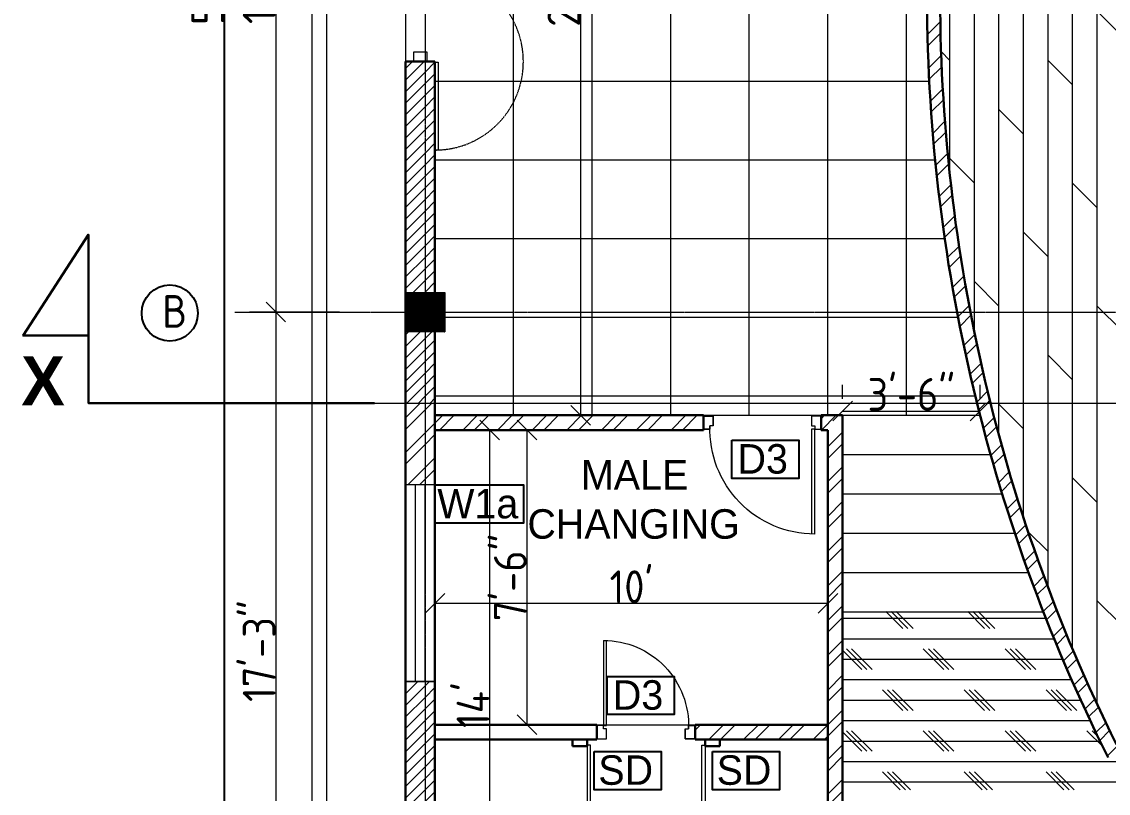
# Model space of a CAD drawing. Extents: x -95606 to 113309, y -42160 to -940.
# Drawn here: x -42638.2 to -42306.3, y -20067.4 to -19831.8 of the extents above; entities that cross this region are included whole.
import ezdxf

# ---------------------------------------------------------------- set-up
doc = ezdxf.new("R2010")
doc.units = 0
doc.header["$LTSCALE"] = 0.02
doc.header["$MEASUREMENT"] = 0
doc.header["$PDMODE"] = 3
doc.header["$PDSIZE"] = -2
for name, pattern in [('ACAD_ISO04W100', [30, 24, -3, 0, -3]), ('CENTERX2', [101.60000000000001, 63.5, -12.7, 12.7, -12.7]), ('DASHED', [0.75, 0.5, -0.25])]:
    doc.linetypes.add(name, pattern=pattern)
doc.layers.get('0').update_dxf_attribs({"linetype": 'CONTINUOUS'})
doc.layers.get('DEFPOINTS').update_dxf_attribs({"linetype": 'CONTINUOUS'})
for name, color, linetype, lineweight in [('DOOR WIN TEXT', 102, 'CONTINUOUS', 25), ('Hatch', 252, 'CONTINUOUS', 9), ('RBH BB WALL', 24, 'CONTINUOUS', 9), ('RBH CENTER LINE', 1, 'ACAD_ISO04W100', 13), ('RBH DIMENSIONS', 8, 'CONTINUOUS', 15), ('RBH FURNISHING', 112, 'CONTINUOUS', 0), ('RBH hatch', 43, 'CONTINUOUS', 0), ('RBH TEXT', 50, 'CONTINUOUS', 13), ('RBH TEXT FRAME', 90, 'CONTINUOUS', 25), ('RBH WALL - 0.18', 252, 'CONTINUOUS', 18), ('RBH WALL - 0.30', 7, 'CONTINUOUS', 30), ('RBH-FURNITURE', 112, 'CONTINUOUS', 15)]:
    doc.layers.add(name, color=color, linetype=linetype, lineweight=lineweight)
doc.layers.add('RBH DO & WIN', color=7, linetype='CONTINUOUS', lineweight=9, true_color=0x8a008a)
doc.layers.add('RBH STAIRCASE', color=7, linetype='CONTINUOUS', lineweight=15, true_color=0x287763)
doc.styles.add('RBH-225', font='ARIALN.TTF', dxfattribs={"height": 225})
doc.styles.get("Standard").update_dxf_attribs({"font": 'ISOCP'})
doc.dimstyles.new('RBH DIM 01', dxfattribs={"dimtxt": 10, "dimasz": 6, "dimexe": 8, "dimexo": 5, "dimgap": 0.09, "dimtad": 1, "dimdec": 0, "dimzin": 0, "dimdsep": 46, "dimlunit": 4, "dimtxsty": 'Standard', "dimblk": 'OBLIQUE', "dimcen": 0.09, "dimclrd": 4, "dimclre": 1, "dimclrt": 2, "dimadec": 0, "dimazin": 0, "dimtfac": 1, "dimtdec": 0, "dimtofl": 0, "dimtmove": 0, "dimatfit": 3, "dimldrblk": 'OPEN30', "dimfxl": 1, "dimtolj": 1, "dimtzin": 0, "dimlwd": -1, "dimlwe": -1, "dimarcsym": 0})
pattern_1 = [(45, (-42283.11402799109, -20054.23424605582), (-5.303300858899106, 5.303300858899107), []), (45, (-42279.57849409107, -20054.23424605582), (-5.303300858899106, 5.303300858899107), [])]
pattern_2 = [(45, (-411609.7357778816, -522238.592711931), (-1.767766952966369, 1.767766952966369), [])]

# ---------------------------------------------------------------- blocks, each defined once
blk = doc.blocks.new('_Oblique')
at = {"color": 0, "linetype": 'ByBlock', "lineweight": -2}
blk.add_line((-0.5, -0.5), (0.5, 0.5), dxfattribs=at)
blk = doc.blocks.new('*D917')
at = {"layer": 'DEFPOINTS', "color": 0, "lineweight": -2, "ltscale": 0.75, "transparency": 16777216}
for p in [(-42536.12592916105, -19713.458705082), (-42560.6060740619, -19920.458705082), (-42536.12592916105, -19920.458705082)]:
    blk.add_point(p, dxfattribs=at)
at = {"layer": 'RBH DIMENSIONS', "color": 1, "ltscale": 0.75, "transparency": 16777216}
for p, q in [((-42541.12592916105, -19713.458705082), (-42568.6060740619, -19713.458705082)), ((-42541.12592916105, -19920.458705082), (-42568.6060740619, -19920.458705082))]:
    blk.add_line(p, q, dxfattribs=at)
at = {"layer": 'RBH DIMENSIONS', "color": 4, "ltscale": 0.75, "transparency": 16777216}
blk.add_line((-42560.6060740619, -19713.458705082), (-42560.6060740619, -19920.458705082), dxfattribs=at)
at = {"layer": 'RBH DIMENSIONS', "color": 4, "ltscale": 0.75, "transparency": 16777216, "xscale": 6, "yscale": 6, "zscale": 6}
for p, rotation in [((-42560.6060740619, -19713.458705082), 90), ((-42560.6060740619, -19920.458705082), 270)]:
    blk.add_blockref('_Oblique', p, dxfattribs=dict(at, rotation=rotation))
at = {"layer": 'RBH DIMENSIONS', "color": 2, "ltscale": 0.75, "transparency": 16777216, "insert": (-42565.69607406189, -19816.95870508201), "char_height": 10, "attachment_point": 5, "rotation": 90}
blk.add_mtext('\\A1;17\'-3"', dxfattribs=at)
blk = doc.blocks.new('_Open30')
at = {"color": 0, "linetype": 'ByBlock', "lineweight": -2}
for p, q in [((-1, 0.26794919), (0, 0)), ((0, 0), (-1, -0.26794919)), ((0, 0), (-1, 0))]:
    blk.add_line(p, q, dxfattribs=at)
blk = doc.blocks.new('*D918')
at = {"layer": 'DEFPOINTS', "color": 0, "lineweight": -2, "ltscale": 0.75, "transparency": 16777216}
for p in [(-42536.12592916105, -19920.458705082), (-42560.6060740619, -20127.458705082), (-42536.12592916105, -20127.458705082)]:
    blk.add_point(p, dxfattribs=at)
at = {"layer": 'RBH DIMENSIONS', "color": 1, "ltscale": 0.75, "transparency": 16777216}
for p, q in [((-42541.12592916105, -19920.458705082), (-42568.6060740619, -19920.458705082)), ((-42541.12592916105, -20127.458705082), (-42568.6060740619, -20127.458705082))]:
    blk.add_line(p, q, dxfattribs=at)
at = {"layer": 'RBH DIMENSIONS', "color": 4, "ltscale": 0.75, "transparency": 16777216}
blk.add_line((-42560.6060740619, -19920.458705082), (-42560.6060740619, -20127.458705082), dxfattribs=at)
at = {"layer": 'RBH DIMENSIONS', "color": 4, "ltscale": 0.75, "transparency": 16777216, "xscale": 6, "yscale": 6, "zscale": 6}
for p, rotation in [((-42560.6060740619, -19920.458705082), 90), ((-42560.6060740619, -20127.458705082), 270)]:
    blk.add_blockref('_Oblique', p, dxfattribs=dict(at, rotation=rotation))
at = {"layer": 'RBH DIMENSIONS', "color": 2, "ltscale": 0.75, "transparency": 16777216, "insert": (-42565.69607406189, -20023.95870508201), "char_height": 10, "attachment_point": 5, "rotation": 90}
blk.add_mtext('\\A1;17\'-3"', dxfattribs=at)
blk = doc.blocks.new('*D1022')
at = {"layer": 'DEFPOINTS', "color": 0, "lineweight": -2, "ltscale": 0.75, "transparency": 16777216}
for p in [(-42573.16050255754, -19506.458705082), (-42576.348338419, -20127.458705082), (-42573.16050255754, -20127.458705082)]:
    blk.add_point(p, dxfattribs=at)
at = {"layer": 'DOOR WIN TEXT', "color": 1, "ltscale": 0.75, "transparency": 16777216}
for p, q in [((-42578.16050255754, -19506.458705082), (-42584.348338419, -19506.458705082)), ((-42578.16050255754, -20127.458705082), (-42584.348338419, -20127.458705082))]:
    blk.add_line(p, q, dxfattribs=at)
at = {"layer": 'DOOR WIN TEXT', "color": 4, "ltscale": 0.75, "transparency": 16777216}
blk.add_line((-42576.348338419, -19506.458705082), (-42576.348338419, -20127.458705082), dxfattribs=at)
at = {"layer": 'DOOR WIN TEXT', "color": 4, "ltscale": 0.75, "transparency": 16777216, "xscale": 6, "yscale": 6, "zscale": 6}
for p, rotation in [((-42576.348338419, -19506.458705082), 90), ((-42576.348338419, -20127.458705082), 270)]:
    blk.add_blockref('_Oblique', p, dxfattribs=dict(at, rotation=rotation))
at = {"layer": 'DOOR WIN TEXT', "color": 2, "ltscale": 0.75, "transparency": 16777216, "insert": (-42581.43833841899, -19816.95870508201), "char_height": 10, "attachment_point": 5, "rotation": 90}
blk.add_mtext('\\A1;51\'-9"', dxfattribs=at)
blk = doc.blocks.new('DW1')
at = {"layer": 'RBH DO & WIN', "ltscale": 0.75}
for points in [[(0, 2), (3, 2), (3, -2), (0, -2)], [(54, 2), (51, 2), (51, -2), (54, -2)], [(-0.1288510268204845, -4.500000000058208), (-0.1288510268204845, -5.500000000058208), (-27, -5.500000000058208), (-27, -4.500000000058208)], [(54.12885102682048, -4.500000000058208), (54.12885102682048, -5.500000000058208), (81, -5.500000000058208), (81, -4.500000000058208)]]:
    blk.add_lwpolyline(points, close=True, dxfattribs=at)
at = {"layer": 'RBH DO & WIN', "linetype": 'DASHED', "ltscale": 0.15}
for centre in [(0, -4.500000000058208), (54, -4.500000000058208)]:
    blk.add_arc(centre, 27, 180, 0, dxfattribs=at)
blk = doc.blocks.new('HT')
at = {"layer": 'RBH BB WALL'}
for p, q in [((-3, 0), (0, 0)), ((-3, -3.999999998719431), (-3, 0)), ((0, 0), (0, -2.999999999767169)), ((29.99999999988358, 9.313225746154785e-10), (32.99999999988358, 9.313225746154785e-10)), ((29.99999999988358, -2.999999999068677), (29.99999999988358, 9.313225746154785e-10)), ((32.99999999988358, 9.313225746154785e-10), (29.99999999988358, 9.313225746154785e-10)), ((29.99999999988358, 9.313225746154785e-10), (29.99999999988358, -2.999999999068677)), ((32.99999999988358, 9.313225746154785e-10), (32.99999999988358, -3.999999999068677)), ((32.99999999988358, -3.99999999802094), (32.99999999988358, 9.313225746154785e-10)), ((0, -2.999999999767169), (-1.000000000116415, -2.999999999767169)), ((-1.000000000116415, -2.999999999767169), (-1.000000000349246, -3.999999999534339)), ((29.99999999988358, -2.999999999068677), (30.99999999988358, -2.999999999068677)), ((30.99999999988358, -2.999999999068677), (31.00000000017462, -3.999999998719431)), ((-1.000000000349246, -3.999999999534339), (-3, -3.999999998719431)), ((-1.000000000349246, -3.999999999534339), (-3.492459654808044e-10, -3.999999999534339)), ((-1.000000000349246, -36.01562118687434), (-0.9999999891733751, -3.999999999534339)), ((-3.492459654808044e-10, -3.999999999534339), (-3.492459654808044e-10, -35.99999999970896)), ((32.99999999988358, -3.999999999068677), (31.00000000017462, -3.999999998311978)), ((31.00000000017462, -3.999999998719431), (32.99999999988358, -3.99999999802094))]:
    blk.add_line(p, q, dxfattribs=at)
blk.add_arc((-1.000000000349246, -3.999999999417923), 32.01562118749514, 270, 1.789910608766917, dxfattribs=at)
blk = doc.blocks.new('*D1024')
at = {"layer": 'DEFPOINTS', "color": 0, "lineweight": -2, "ltscale": 0.75, "transparency": 16777216}
for p in [(-42387.49600478176, -19951.95870508206), (-42345.49600478176, -19950.65796291065), (-42345.49600478176, -19951.95870508206)]:
    blk.add_point(p, dxfattribs=at)
at = {"layer": 'RBH DIMENSIONS', "color": 1, "ltscale": 0.75, "transparency": 16777216}
for p, q in [((-42387.49600478176, -19946.95870508206), (-42387.49600478176, -19942.65796291065)), ((-42345.49600478176, -19946.95870508206), (-42345.49600478176, -19942.65796291065))]:
    blk.add_line(p, q, dxfattribs=at)
at = {"layer": 'RBH DIMENSIONS', "color": 4, "ltscale": 0.75, "transparency": 16777216}
blk.add_line((-42387.49600478176, -19950.65796291065), (-42345.49600478176, -19950.65796291065), dxfattribs=at)
at = {"layer": 'RBH DIMENSIONS', "color": 4, "ltscale": 0.75, "transparency": 16777216, "xscale": 6, "yscale": 6, "zscale": 6, "rotation": 180}
blk.add_blockref('_Oblique', (-42387.49600478176, -19950.65796291065), dxfattribs=at)
at = {"layer": 'RBH DIMENSIONS', "color": 4, "ltscale": 0.75, "transparency": 16777216, "xscale": 6, "yscale": 6, "zscale": 6}
blk.add_blockref('_Oblique', (-42345.49600478176, -19950.65796291065), dxfattribs=at)
at = {"layer": 'RBH DIMENSIONS', "color": 2, "ltscale": 0.75, "transparency": 16777216, "insert": (-42366.49600478176, -19945.56796291065), "char_height": 10, "attachment_point": 5}
blk.add_mtext('\\A1;3\'-6"', dxfattribs=at)
blk = doc.blocks.new('*D1026')
at = {"layer": 'DEFPOINTS', "color": 0, "lineweight": -2, "ltscale": 0.75, "transparency": 16777216}
for p in [(-42511.99600478176, -19681.958705082), (-42511.99600478176, -19951.958705082), (-42467.52817989491, -19951.958705082)]:
    blk.add_point(p, dxfattribs=at)
at = {"layer": 'RBH DIMENSIONS', "color": 1, "ltscale": 0.75, "transparency": 16777216}
for p, q in [((-42506.99600478176, -19681.958705082), (-42459.52817989491, -19681.958705082)), ((-42506.99600478176, -19951.958705082), (-42459.52817989491, -19951.958705082))]:
    blk.add_line(p, q, dxfattribs=at)
at = {"layer": 'RBH DIMENSIONS', "color": 4, "ltscale": 0.75, "transparency": 16777216}
blk.add_line((-42467.52817989491, -19681.958705082), (-42467.52817989491, -19951.958705082), dxfattribs=at)
at = {"layer": 'RBH DIMENSIONS', "color": 4, "ltscale": 0.75, "transparency": 16777216, "xscale": 6, "yscale": 6, "zscale": 6}
for p, rotation in [((-42467.52817989491, -19681.958705082), 90), ((-42467.52817989491, -19951.958705082), 270)]:
    blk.add_blockref('_Oblique', p, dxfattribs=dict(at, rotation=rotation))
at = {"layer": 'RBH DIMENSIONS', "color": 2, "ltscale": 0.75, "transparency": 16777216, "insert": (-42472.61916414688, -19816.95870508201), "char_height": 10, "attachment_point": 5, "rotation": 90}
blk.add_mtext('\\A1;22\'-6"', dxfattribs=at)
blk = doc.blocks.new('*D921')
at = {"layer": 'DEFPOINTS', "color": 0, "lineweight": -2, "ltscale": 0.75, "transparency": 16777216}
for p in [(-42511.99600478176, -19956.458705082), (-42511.99600478176, -20046.458705082), (-42483.88944900101, -20046.458705082)]:
    blk.add_point(p, dxfattribs=at)
at = {"layer": 'RBH DIMENSIONS', "color": 1, "ltscale": 0.75, "transparency": 16777216}
for p, q in [((-42506.99600478176, -19956.458705082), (-42475.88944900101, -19956.458705082)), ((-42506.99600478176, -20046.458705082), (-42475.88944900101, -20046.458705082))]:
    blk.add_line(p, q, dxfattribs=at)
at = {"layer": 'RBH DIMENSIONS', "color": 4, "ltscale": 0.75, "transparency": 16777216}
blk.add_line((-42483.88944900101, -19956.458705082), (-42483.88944900101, -20046.458705082), dxfattribs=at)
at = {"layer": 'RBH DIMENSIONS', "color": 4, "ltscale": 0.75, "transparency": 16777216, "xscale": 6, "yscale": 6, "zscale": 6}
for p, rotation in [((-42483.88944900101, -19956.458705082), 90), ((-42483.88944900101, -20046.458705082), 270)]:
    blk.add_blockref('_Oblique', p, dxfattribs=dict(at, rotation=rotation))
at = {"layer": 'RBH DIMENSIONS', "color": 2, "ltscale": 0.75, "transparency": 16777216, "insert": (-42488.979449001, -20001.45870508201), "char_height": 10, "attachment_point": 5, "rotation": 90}
blk.add_mtext('\\A1;7\'-6"', dxfattribs=at)
blk = doc.blocks.new('*D922')
at = {"layer": 'DEFPOINTS', "color": 0, "lineweight": -2, "ltscale": 0.75, "transparency": 16777216}
for p in [(-42511.99600478176, -19956.458705082), (-42508.99600478176, -20124.458705082), (-42495.29497095694, -20124.458705082)]:
    blk.add_point(p, dxfattribs=at)
at = {"layer": 'RBH DIMENSIONS', "color": 1, "ltscale": 0.75, "transparency": 16777216}
for p, q in [((-42506.99600478176, -19956.458705082), (-42487.29497095694, -19956.458705082)), ((-42503.99600478176, -20124.458705082), (-42487.29497095694, -20124.458705082))]:
    blk.add_line(p, q, dxfattribs=at)
at = {"layer": 'RBH DIMENSIONS', "color": 4, "ltscale": 0.75, "transparency": 16777216}
blk.add_line((-42495.29497095694, -19956.458705082), (-42495.29497095694, -20124.458705082), dxfattribs=at)
at = {"layer": 'RBH DIMENSIONS', "color": 4, "ltscale": 0.75, "transparency": 16777216, "xscale": 6, "yscale": 6, "zscale": 6}
for p, rotation in [((-42495.29497095694, -19956.458705082), 90), ((-42495.29497095694, -20124.458705082), 270)]:
    blk.add_blockref('_Oblique', p, dxfattribs=dict(at, rotation=rotation))
at = {"layer": 'RBH DIMENSIONS', "color": 2, "ltscale": 0.75, "transparency": 16777216, "insert": (-42500.38497095693, -20040.45870508201), "char_height": 10, "attachment_point": 5, "rotation": 90}
blk.add_mtext("\\A1;14'", dxfattribs=at)
blk = doc.blocks.new('*D923')
at = {"layer": 'DEFPOINTS', "color": 0, "lineweight": -2, "ltscale": 0.75, "transparency": 16777216}
for p in [(-42511.99600478176, -20009.40666854963), (-42511.99600478176, -20046.458705082), (-42391.99600478182, -20046.45870508206)]:
    blk.add_point(p, dxfattribs=at)
at = {"layer": 'RBH DIMENSIONS', "color": 1, "ltscale": 0.75, "transparency": 16777216}
for p, q in [((-42511.99600478176, -20041.458705082), (-42511.99600478176, -20001.40666854963)), ((-42391.99600478182, -20041.45870508206), (-42391.99600478182, -20001.40666854963))]:
    blk.add_line(p, q, dxfattribs=at)
at = {"layer": 'RBH DIMENSIONS', "color": 4, "ltscale": 0.75, "transparency": 16777216}
blk.add_line((-42391.99600478182, -20009.40666854963), (-42511.99600478176, -20009.40666854963), dxfattribs=at)
at = {"layer": 'RBH DIMENSIONS', "color": 4, "ltscale": 0.75, "transparency": 16777216, "xscale": 6, "yscale": 6, "zscale": 6, "rotation": 180}
blk.add_blockref('_Oblique', (-42511.99600478176, -20009.40666854963), dxfattribs=at)
at = {"layer": 'RBH DIMENSIONS', "color": 4, "ltscale": 0.75, "transparency": 16777216, "xscale": 6, "yscale": 6, "zscale": 6}
blk.add_blockref('_Oblique', (-42391.99600478182, -20009.40666854963), dxfattribs=at)
at = {"layer": 'RBH DIMENSIONS', "color": 2, "ltscale": 0.75, "transparency": 16777216, "insert": (-42451.99600478179, -20004.31666854963), "char_height": 10, "attachment_point": 5}
blk.add_mtext("\\A1;10'", dxfattribs=at)
blk = doc.blocks.new('BGT')
at = {"layer": 'RBH BB WALL'}
for p, q in [((0, 24), (0, 27)), ((0, 27), (4, 27)), ((0, 27), (0, 24)), ((3.999999998835847, 27), (0, 27)), ((4, 27), (3.999999999126885, 25.00000000029104)), ((3.999999999708962, 25.00000000029104), (3.999999998835847, 27)), ((3, 24), (0, 24)), ((0, 24), (3, 24)), ((3, 24), (3, 24.99999999988358)), ((3, 24.99999999988358), (3.999999999534339, 25.00000000029104)), ((0, -3), (0, 0)), ((0, 0), (3, 0)), ((3, 0), (3, -1)), ((3.999999998835847, -3), (0, -3)), ((3, -1), (3.999999999534339, -1.000000000349246)), ((3.999999999534339, -1.000000000349246), (3.999999999534339, -4.074536263942719e-10)), ((3.999999999534339, -4.074536263942719e-10), (30, -4.074536263942719e-10)), ((3.999999999534339, -1.000000000349246), (3.999999998835847, -3)), ((30.01922366238432, -0.9999999983119778), (3.999999999534339, -0.9999999892315827))]:
    blk.add_line(p, q, dxfattribs=at)
blk.add_arc((3.999999999534339, -1.000000000349246), 26.0192236628487, 6.670106611340577e-09, 92.20259816163764, dxfattribs=at)

msp = doc.modelspace()

# ---------------------------------------------------------------- hatches: boundary and pattern name
at = {"layer": 'Hatch', "ltscale": 0.75}
h = msp.add_hatch(dxfattribs=at)
h.set_pattern_fill('ANSI31', color=256, scale=20)
h.set_pattern_definition(pattern_2)
h.paths.add_polyline_path([(-42514.99600478176, -19843.958705082), (-42520.99600478176, -19843.958705082), (-42520.99600478176, -19914.458705082), (-42514.99600478176, -19914.458705082)])
h = msp.add_hatch(dxfattribs=at)
h.set_pattern_fill('ANSI31', color=256, scale=20)
h.set_pattern_definition(pattern_2)
h.paths.add_polyline_path([(-42511.99600478176, -19843.958705082), (-42514.99600478176, -19843.958705082), (-42514.99600478176, -19914.458705082), (-42511.99600478176, -19914.458705082)])
h = msp.add_hatch(dxfattribs=at)
h.set_pattern_fill('ANSI31', color=256, scale=20)
h.set_pattern_definition(pattern_2)
h.paths.add_polyline_path([(-42514.99600478176, -19926.458705082), (-42520.99600478176, -19926.458705082), (-42520.99600478176, -19948.20204256864), (-42514.99600478176, -19948.20204256864)])
h = msp.add_hatch(dxfattribs=at)
h.set_pattern_fill('ANSI31', color=256, scale=20)
h.set_pattern_definition(pattern_2)
h.paths.add_polyline_path([(-42511.99600478176, -19926.458705082), (-42514.99600478176, -19926.458705082), (-42514.99600478176, -19948.20204256864), (-42511.99600478176, -19948.20204256864)])
h = msp.add_hatch(dxfattribs=at)
h.set_pattern_fill('ANSI31', color=256, scale=20)
h.set_pattern_definition(pattern_2)
h.paths.add_polyline_path([(-42514.99600478176, -20033.22782420052), (-42520.99600478176, -20033.22782420052), (-42520.99600478176, -20121.458705082), (-42514.99600478176, -20121.458705082)])
h = msp.add_hatch(dxfattribs=at)
h.set_pattern_fill('ANSI31', color=256, scale=20)
h.set_pattern_definition(pattern_2)
h.paths.add_polyline_path([(-42511.99600478176, -20033.22782420052), (-42514.99600478176, -20033.22782420052), (-42514.99600478176, -20121.458705082), (-42511.99600478176, -20121.458705082)])
at = {"layer": 'RBH DIMENSIONS'}
h = msp.add_hatch(dxfattribs=at)
h.set_pattern_fill('ANSI31', color=6)
h.set_pattern_definition([(45, (-411938.7160235614, -522015.5556846412), (-0.08838834764831843, 0.08838834764831845), [])])
h.paths.add_polyline_path([(-42520.99600478176, -19914.458705082), (-42520.99600478176, -19926.458705082), (-42508.99600478176, -19926.458705082), (-42508.99600478176, -19914.458705082)])
at = {"layer": 'RBH hatch', "ltscale": 0.75}
h = msp.add_hatch(dxfattribs=at)
h.set_pattern_fill('DOLMIT', color=256, scale=30, angle=270)
h.set_pattern_definition([(270, (-411609.7357778816, -522238.592711931), (7.5, -1.377727649040772e-15), []), (315, (-411609.7357778816, -522238.592711931), (14.99999997482953, 14.99999997482952), [10.60660171779821, -21.21320343559642])])
h.paths.add_polyline_path([(-42214.99600478176, -19587.7049163333, -0.7423581335578517), (-42248.88454860456, -19581.45870505703), (-42303.87052953035, -19581.45870505703, 0.06799685209750882), (-42348.45319022455, -19713.458705082), (-42214.99600478176, -19713.458705082)])
h.paths.add_polyline_path([(-42124.99600478397, -19581.45870505697), (-42172.99600478176, -19581.45870505697), (-42177.10746095896, -19581.45870505709, -0.9458235169268177), (-42212.99600478176, -19579.45870508206, -0.1195350615016246), (-42214.99600478176, -19587.7049163333), (-42214.99600478176, -19713.458705082), (-42116.50955929446, -19713.458705082, 0.01251492081690874)])
h.paths.add_polyline_path([(-42116.50955929446, -19713.458705082), (-42214.99600478176, -19713.458705082), (-42214.99600478176, -19920.458705082), (-42116.50955929376, -19920.458705082, 0.0195896842954198)])
h.paths.add_polyline_path([(-42214.99600478176, -19713.458705082), (-42348.45319022455, -19713.458705082, 0.05060815942011293), (-42357.66856194266, -19816.95870508293, 0.05060815941918906), (-42348.45319022449, -19920.458705082), (-42214.99600478176, -19920.458705082)])
h.paths.add_polyline_path([(-42216.86567431212, -19849.3837564946), (-42216.86567431212, -19865.03624571603), (-42266.97926637258, -19865.03624571603), (-42266.97926637258, -19849.3837564946)], flags=16)
h.paths.add_polyline_path([(-42253.61460332364, -19857.33741543377, -1), (-42265.12317307761, -19857.33741543377, -1)], flags=0)
h.paths.add_polyline_path([(-42254.38654190885, -19854.46085646096), (-42259.36888820062, -19863.09053337922), (-42264.35123449245, -19854.46085646096)], flags=0)
h.paths.add_polyline_path([(-42214.99600478176, -19920.458705082), (-42348.45319022449, -19920.458705082, 0.01380557951955828), (-42342.32078533505, -19948.20204256864), (-42214.99600478176, -19948.20204256864)])
h.paths.add_polyline_path([(-42116.50955929376, -19920.458705082), (-42214.99600478176, -19920.458705082), (-42214.99600478176, -19948.20204256864), (-42117.74296853757, -19948.20204256864, 0.002627126171896779)])
h.paths.add_polyline_path([(-42117.74296853757, -19948.20204256864), (-42214.99600478176, -19948.20204256864), (-42214.99600478176, -20046.21249383076, -0.1195350615016244), (-42212.99600478176, -20054.458705082, -0.9458235162657275), (-42177.10746096175, -20052.458705082), (-42172.99600478176, -20052.458705082), (-42124.99600478019, -20052.45870508212, 0.009887469559686802)])
h.paths.add_polyline_path([(-42214.99600478176, -19948.20204256864), (-42342.32078533505, -19948.20204256864, 0.05414044897866217), (-42303.87052954269, -20052.45870508206), (-42248.88454860177, -20052.458705082, -0.7423581330152839), (-42214.99600478176, -20046.21249383076)])
h.paths.add_polyline_path([(-42259.6184549195, -19823.11455608478), (-42213.22753251834, -19823.11455608478), (-42213.22753251834, -19799.94471713894), (-42259.6184549195, -19799.94471713894)], flags=9)
h.paths.add_polyline_path([(-42259.03183958978, -19867.5935031516), (-42214.96635527875, -19867.5935031516), (-42214.96635527875, -19846.77494926348), (-42259.03183958978, -19846.77494926348)], flags=9)
h.paths.add_polyline_path([(-42261.86624274911, -19847.29969693993), (-42217.32085475496, -19847.29969693993), (-42217.32085475496, -19826.44684188864), (-42261.86624274911, -19826.44684188864)], flags=24)
h = msp.add_hatch(dxfattribs=at)
h.set_pattern_fill('ANSI32', color=256, scale=20)
h.set_pattern_definition(pattern_1)
edge = h.paths.add_edge_path()
edge.add_arc((-41843.08917165095, -19810.61526374931), 514.6184879703977, 169.1176249655817, 180.7062739274016, ccw=False)
edge.add_line((-42348.45319022455, -19713.458705082), (-42352.52585974145, -19713.458705082))
edge.add_arc((-41843.08917165072, -19810.61526374937), 518.6184879706278, 169.2025705299133, 180.7008263060182)
edge.add_arc((-41843.08917165124, -19823.30214641452), 518.61848797008, 179.2991736941997, 190.7974294701114)
edge.add_line((-42352.52585974139, -19920.458705082), (-42348.45319022449, -19920.458705082))
edge.add_arc((-41843.0891716513, -19823.30214641452), 514.618487970025, 179.2937260728376, 190.882375034446, ccw=False)
h = msp.add_hatch(dxfattribs=at)
h.set_pattern_fill('ANSI32', color=256, scale=20)
h.set_pattern_definition(pattern_1)
edge = h.paths.add_edge_path()
edge.add_line((-42348.45319022449, -19920.458705082), (-42352.52585974139, -19920.458705082))
edge.add_arc((-41843.08917165124, -19823.30214641516), 518.6184879699579, 190.7974294700419, 193.9356472762878)
edge.add_line((-42346.44307498874, -19948.20204256864), (-42342.32078533505, -19948.20204256864))
edge.add_arc((-41843.08917165118, -19823.3021464151), 514.6184879700295, 190.8823750343799, 194.0461798046438, ccw=False)
h = msp.add_hatch(dxfattribs=at)
h.set_pattern_fill('ANSI32', color=256, scale=20)
h.set_pattern_definition(pattern_1)
h.paths.add_polyline_path([(-42514.99600478176, -19948.20204256864), (-42520.99600478176, -19948.20204256864), (-42520.99600478176, -19973.22782420057), (-42514.99600478176, -19973.22782420057)])
h = msp.add_hatch(dxfattribs=at)
h.set_pattern_fill('ANSI32', color=256, scale=20)
h.set_pattern_definition(pattern_1)
h.paths.add_polyline_path([(-42511.99600478176, -19948.20204256864), (-42514.99600478176, -19948.20204256864), (-42514.99600478176, -19973.22782420057), (-42511.99600478176, -19973.22782420057)])
h = msp.add_hatch(dxfattribs=at)
h.set_pattern_fill('ANSI32', color=256, scale=20)
h.set_pattern_definition([(45, (-411609.7357778816, -522238.592711931), (-5.303300858899106, 5.303300858899107), []), (45, (-411606.2002439816, -522238.592711931), (-5.303300858899106, 5.303300858899107), [])])
edge = h.paths.add_edge_path()
edge.add_line((-42248.99600478176, -20052.458705082), (-42303.87052954269, -20052.45870508206))
edge.add_arc((-41843.08917165118, -19823.3021464144), 514.6184879702113, 194.0461798047192, 206.4421545219593, ccw=False)
edge.add_line((-42342.32078533505, -19948.20204256864), (-42346.44307498874, -19948.20204256864))
edge.add_arc((-41843.08917165118, -19823.30214641457), 518.6184879701552, 193.9356472763486, 206.7162529315932)
edge.add_line((-42306.34197003972, -20056.458705082), (-42248.99600478176, -20056.458705082))
edge.add_line((-42248.99600478176, -20056.458705082), (-42248.99600478176, -20052.458705082))
h = msp.add_hatch(dxfattribs=at)
h.set_pattern_fill('ANSI32', color=256, scale=20)
h.set_pattern_definition(pattern_1)
h.paths.add_polyline_path([(-42429.99600478176, -19951.95870508206), (-42511.99600478176, -19951.958705082), (-42511.99600478176, -19956.458705082), (-42429.99600478176, -19956.45870508206)])
h = msp.add_hatch(dxfattribs=at)
h.set_pattern_fill('ANSI32', color=256, scale=20)
h.set_pattern_definition(pattern_1)
h.paths.add_polyline_path([(-42387.49600478176, -19951.95870508206), (-42393.99600478176, -19951.95870508206), (-42393.99600478176, -19956.45870508206), (-42391.99600478176, -19956.45870508206), (-42391.99600478176, -20124.458705082), (-42387.49600478176, -20124.458705082)])
h = msp.add_hatch(dxfattribs=at)
h.set_pattern_fill('CORK', color=256, scale=50)
h.set_pattern_definition([(0, (-411609.7357778816, -522251.4256789382), (0, 6.25), []), (135, (-411606.6107778816, -522254.5506789382), (-12.49999997902461, -12.4999999790246), [8.8388348, -8.8388348]), (135, (-411605.0482778816, -522254.5506789382), (-12.49999997902461, -12.4999999790246), [8.8388348, -8.8388348]), (135, (-411603.4857778816, -522254.5506789382), (-12.49999997902461, -12.4999999790246), [8.8388348, -8.8388348])])
edge = h.paths.add_edge_path()
edge.add_line((-42306.34197002721, -20056.38952346116), (-42248.88454859897, -20056.38952346116))
edge.add_arc((-42230.99600478176, -20054.38952343625), 18.00000000000168, 186.3793702882364, 332.7339555494075)
edge.add_line((-42214.99600478176, -20062.63573468743), (-42214.99600478176, -20121.38952343625))
edge.add_line((-42214.99600478176, -20121.38952343625), (-42220.99600478176, -20121.38952343625))
edge.add_line((-42220.99600478176, -20121.38952343625), (-42220.99600478176, -20124.38952343625))
edge.add_line((-42220.99600478176, -20124.38952343625), (-42387.49600478176, -20124.38952343625))
edge.add_line((-42387.49600478176, -20124.38952343625), (-42387.49600478176, -20011.88952341139))
edge.add_line((-42387.49600478176, -20011.88952341139), (-42326.1769886634, -20011.88952341133))
edge.add_arc((-41843.08917165113, -19823.23296476888), 518.618487970202, 201.3317531449179, 206.7162529346647)
edge = h.paths.add_edge_path()
edge.add_line((-42176.99600478176, -20124.38952343625), (-42208.99600478176, -20124.38952343625))
edge.add_line((-42208.99600478176, -20124.38952343625), (-42208.99600478176, -20121.38952343625))
edge.add_line((-42208.99600478176, -20121.38952343625), (-42214.99600478176, -20121.38952343625))
edge.add_line((-42214.99600478176, -20121.38952343625), (-42214.99600478176, -20062.63573468743))
edge.add_arc((-42230.99600478176, -20054.38952343619), 18.00000000000395, 332.7339555492428, 360)
edge.add_arc((-42194.99600478176, -20054.38952343619), 18, 180, 360)
edge.add_line((-42176.99600478176, -20054.38952343619), (-42176.99600478176, -20124.38952343625))
h.paths.add_polyline_path([(-42370.59808706843, -20066.26991196517), (-42282.08051752231, -20066.26991196517), (-42282.08051752231, -20107.75119140749), (-42370.59808706843, -20107.75119140749)], flags=16)
h.paths.add_polyline_path([(-42199.53919658264, -20122.45962940138), (-42182.52601942305, -20122.45962940138), (-42182.52601942305, -20123.91988070908), (-42199.53919658264, -20123.91988070908)], flags=16)
h = msp.add_hatch(dxfattribs=at)
h.set_pattern_fill('ANSI32', color=256, scale=20)
h.set_pattern_definition(pattern_1)
h.paths.add_polyline_path([(-42391.99600478176, -20046.45870508206), (-42432.55433418271, -20046.45870508206), (-42432.55433418271, -20050.95870508206), (-42391.99600478176, -20050.95870508212)])

# ---------------------------------------------------------------- linework, layer by layer
at = {"layer": 'RBH CENTER LINE', "linetype": 'CENTERX2', "ltscale": 0.12}
for p, q in [((-42514.99600478176, -19446.19525009247), (-42514.99600478176, -20255.6459735186)), ((-42573.16050255754, -19920.458705082), (-40815.45717651177, -19920.458705082))]:
    msp.add_line(p, q, dxfattribs=at)
at = {"layer": 'RBH DIMENSIONS', "ltscale": 0.75}
msp.add_lwpolyline([(-42520.99600478176, -19914.458705082), (-42508.99600478176, -19914.458705082), (-42508.99600478176, -19926.458705082), (-42520.99600478176, -19926.458705082)], close=True, dxfattribs=at)
msp.add_lwpolyline([(-42520.99600478176, -19914.458705082), (-42508.99600478176, -19914.458705082), (-42508.99600478176, -19926.458705082), (-42520.99600478176, -19926.458705082)], close=True, dxfattribs=at)
msp.add_lwpolyline([(-42520.99600478176, -19914.458705082), (-42508.99600478176, -19914.458705082), (-42508.99600478176, -19926.458705082), (-42520.99600478176, -19926.458705082)], close=True, dxfattribs=at)
at = {"layer": 'RBH DO & WIN', "ltscale": 0.75}
for p, q in [((-42511.99600478135, -19973.22782420057), (-42520.99600478135, -19973.22782420052)), ((-42517.9636620448, -20033.22782420057), (-42517.96366204439, -19973.22782420057)), ((-42515.0283475179, -20033.22782420057), (-42515.02834751831, -19973.22782420057)), ((-42511.99600478176, -20033.22782420057), (-42520.99600478176, -20033.22782420052))]:
    msp.add_line(p, q, dxfattribs=at)
msp.add_lwpolyline([(-42520.99600478176, -20033.22782420052), (-42511.99600478135, -20033.22782420052), (-42511.99600478135, -19973.22782420057), (-42520.99600478176, -19973.22782420057)], close=True, dxfattribs=at)
at = {"layer": 'RBH FURNISHING', "ltscale": 0.75}
for points in [[(-42465.49600478176, -20082.6386312124), (-42464.49600478176, -20082.6386312124), (-42464.49600478176, -20052.6386312124), (-42465.49600478176, -20052.6386312124)], [(-42429.49600478176, -20082.6386312124), (-42430.49600478176, -20082.6386312124), (-42430.49600478176, -20052.6386312124), (-42429.49600478176, -20052.6386312124)]]:
    msp.add_lwpolyline(points, close=True, dxfattribs=at)
at = {"layer": 'RBH STAIRCASE', "ltscale": 5}
for p, q in [((-42387.49600478176, -19951.95870508206), (-42345.49600478176, -19951.95870508206)), ((-42387.49600478176, -19963.95870508206), (-42342.26936814167, -19963.958705082)), ((-42387.49600478176, -19975.95870508206), (-42338.73129169371, -19975.958705082)), ((-42387.49600478176, -19987.95870508206), (-42334.87505366922, -19987.958705082)), ((-42387.49600478176, -19999.95870508206), (-42330.69310554037, -19999.958705082)), ((-42387.49600478176, -20011.95870508206), (-42326.17698865362, -20011.958705082))]:
    msp.add_line(p, q, dxfattribs=at)
at = {"layer": 'RBH TEXT FRAME', "color": 4}
for points in [[(-42421.28733382236, -19959.57255602004), (-42400.89976297256, -19959.57255602004), (-42400.89976297256, -19971.25308467575), (-42421.28733382236, -19971.25308467575)], [(-42511.99600478135, -19973.22782420057), (-42484.9433065632, -19973.22782420057), (-42484.9433065632, -19984.90835285628), (-42511.99600478135, -19984.90835285628)], [(-42459.3676343884, -20031.66123480209), (-42438.98006353861, -20031.66123480209), (-42438.98006353861, -20043.3417634578), (-42459.3676343884, -20043.3417634578)], [(-42463.34337739107, -20054.59007046755), (-42442.95580654127, -20054.59007046755), (-42442.95580654127, -20066.27059912325), (-42463.34337739107, -20066.27059912325)], [(-42427.19078469505, -20054.59007046755), (-42406.80321384525, -20054.59007046755), (-42406.80321384525, -20066.27059912325), (-42427.19078469505, -20066.27059912325)]]:
    msp.add_lwpolyline(points, close=True, dxfattribs=at)
at = {"layer": 'RBH TEXT FRAME'}
msp.add_circle((-42592.99286445045, -19920.73432706092), 8.578478036564773, dxfattribs=at)
at = {"layer": 'RBH WALL - 0.18', "ltscale": 0.75}
for p, q in [((-42549.49600478182, -20161.958705082), (-42549.4960047817, -19417.958705082)), ((-42544.99600478176, -20157.45870508194), (-42544.9960047817, -19422.45870508206)), ((-42520.99600478176, -19789.958705082), (-42520.99600478176, -19843.958705082)), ((-42429.99600478176, -19951.95870508206), (-42393.99600478176, -19951.95870508206)), ((-42462.55433418277, -20046.45870508206), (-42432.55433418271, -20046.45870508206))]:
    msp.add_line(p, q, dxfattribs=at)
at = {"layer": 'RBH WALL - 0.18', "color": 3, "ltscale": 0.75}
msp.add_line((-42530.50127397549, -19948.20204256864), (-40918.34012147564, -19948.20204256864), dxfattribs=at)
at = {"layer": 'RBH WALL - 0.30', "ltscale": 0.75}
for p, q in [((-42520.99600478176, -20133.458705082), (-42520.99600478176, -19843.95870508194)), ((-42520.99600478176, -19843.958705082), (-42511.99600478176, -19843.958705082)), ((-42511.99600478176, -19914.458705082), (-42511.99600478176, -19843.958705082)), ((-42511.99600478176, -20121.458705082), (-42511.99600478176, -19926.458705082)), ((-42429.99600478176, -19951.95870508206), (-42511.99600478176, -19951.958705082)), ((-42429.99600478176, -19956.45870508206), (-42429.99600478176, -19951.95870508206)), ((-42387.49600478176, -19951.95870508206), (-42393.99600478176, -19951.95870508206)), ((-42393.99600478176, -19956.45870508206), (-42393.99600478176, -19951.95870508206)), ((-42387.49600478176, -19951.95870508206), (-42387.49600478176, -20124.458705082)), ((-42429.99600478176, -19956.45870508206), (-42511.99600478176, -19956.458705082)), ((-42391.99600478176, -19956.45870508206), (-42393.99600478176, -19956.45870508206)), ((-42391.99600478176, -19956.458705082), (-42391.99600478176, -20124.458705082)), ((-42462.55433418277, -20046.45870508206), (-42511.99600478182, -20046.458705082)), ((-42462.55433418277, -20046.45870508206), (-42462.55433418277, -20050.95870508206)), ((-42391.99600478182, -20046.45870508206), (-42432.55433418271, -20046.45870508206)), ((-42432.55433418271, -20046.45870508206), (-42432.55433418271, -20050.95870508218)), ((-42462.55433418277, -20050.95870508206), (-42511.77076843283, -20050.95870508206)), ((-42469.99600478176, -20052.958705082), (-42469.99600478176, -20050.958705082)), ((-42465.49600478176, -20052.958705082), (-42465.49600478176, -20050.958705082)), ((-42391.77076843283, -20050.95870508212), (-42432.55433418277, -20050.95870508206)), ((-42429.49600478176, -20052.958705082), (-42429.49600478176, -20050.958705082)), ((-42424.99600478176, -20052.958705082), (-42424.99600478176, -20050.958705082)), ((-42465.49600478176, -20052.95870508206), (-42469.99600478176, -20052.95870508212)), ((-42424.99600478176, -20052.95870508206), (-42429.49600478176, -20052.95870508212))]:
    msp.add_line(p, q, dxfattribs=at)
msp.add_lwpolyline([(-42530.50127397549, -19948.20204256864), (-42617.84606182734, -19948.20204256864), (-42617.84606182734, -19896.75838448601), (-42637.8105991459, -19927.62458548321), (-42617.84606182734, -19927.62458548321)], dxfattribs=at)
for radius, end in [(518.618487970205, 206.7162529314257), (514.618487970205, 206.4421545221056)]:
    msp.add_arc((-41843.08917165113, -19823.30214641457), radius, 179.2991736927092, end, dxfattribs=at)
at = {"layer": 'RBH-FURNITURE', "ltscale": 0.75}
for p, q in [((-42487.99600478176, -19951.95870508194), (-42487.99600478176, -19681.95870508194)), ((-42463.99600478176, -19951.95870508194), (-42463.99600478176, -19681.95870508194)), ((-42439.99600478176, -19951.95870508194), (-42439.99600478176, -19681.95870508194)), ((-42415.99600478182, -19951.95870508206), (-42415.99600478176, -19681.958705082)), ((-42391.99600478176, -19951.95870508206), (-42391.99600478176, -19681.95870508194)), ((-42367.99600478182, -19951.95870508206), (-42367.9960047817, -19681.95870510686)), ((-42511.99600478176, -19849.958705082), (-42361.022144095, -19849.95870508188)), ((-42511.99600478176, -19873.958705082), (-42359.22776653479, -19873.95870508188)), ((-42511.99600478176, -19897.958705082), (-42356.30602086057, -19897.95870508188)), ((-42508.99600478176, -19921.95870508188), (-42352.23749924971, -19921.958705082)), ((-42511.99600478176, -19945.95870508194), (-42346.99442532526, -19945.95870508188))]:
    msp.add_line(p, q, dxfattribs=at)

# ---------------------------------------------------------------- block references
at = {"layer": 'DOOR WIN TEXT', "rotation": 90}
msp.add_blockref('DW1', (-42516.4960047817, -19843.958705082), dxfattribs=at)
at = {"layer": 'RBH WALL - 0.30', "xscale": -1}
msp.add_blockref('HT', (-42396.99600478176, -19952.2087050827), dxfattribs=at)
at = {"layer": 'RBH WALL - 0.30', "xscale": -1, "rotation": 270}
msp.add_blockref('BGT', (-42459.55433418277, -20050.70870508148), dxfattribs=at)

# ---------------------------------------------------------------- texts
at = {"layer": 'DOOR WIN TEXT', "color": 4, "char_height": 9, "attachment_point": 1, "style": 'RBH-225'}
for s, insert in [('\\pi27.504;{\\fStylus BT|b0|i0|c0|p34;D3}', (-42447.0825675144, -19960.7604720299)), ('\\pi22.895;{\\fStylus BT|b0|i0|c0|p34;W1a}', (-42534.19251076005, -19974.41574021044)), ('\\pi27.504;{\\fStylus BT|b0|i0|c0|p34;D3}', (-42485.16286808044, -20032.84915081195)), ('\\pi27.036;{\\fStylus BT|b0|i0|c0|p34;SD}', (-42489.13861108311, -20055.77798647741)), ('\\pi27.036;{\\fStylus BT|b0|i0|c0|p34;SD}', (-42452.98601838709, -20055.77798647741))]:
    msp.add_mtext_dynamic_manual_height_columns(s, width=70.71517051081175, gutter_width=1, heights=[0], dxfattribs=dict(at, insert=insert))
at = {"layer": 'RBH TEXT', "insert": (-42604.65535384878, -19915.23679236054), "char_height": 10, "attachment_point": 1}
msp.add_mtext_dynamic_manual_height_columns('\\pi9.3262;B', width=23.652444724401, gutter_width=1, heights=[0], dxfattribs=at)
at = {"layer": 'RBH TEXT', "color": 0, "attachment_point": 1, "style": 'RBH-225'}
for s, insert, char_height in [('\\pi29.87;{\\fStylus BT|b1|i0|c0|p34;X}', (-42668.26582036943, -19933.95845870603), 15), ('\\pi19.861;{\\fStylus BT|b0|i0|c0|p34;MALE \\P\\pi3.5249;CHANGING}', (-42487.27694285156, -19965.63308825942), 9)]:
    msp.add_mtext_dynamic_manual_height_columns(s, width=70.71517051081175, gutter_width=1, heights=[0], dxfattribs=dict(at, insert=insert, char_height=char_height))

# ---------------------------------------------------------------- dimensions: what is measured, and where the dimension line sits
at = {"layer": 'DOOR WIN TEXT', "ltscale": 0.75}
dim = msp.add_linear_dim(base=(-42576.348338419, -20127.458705082), p1=(-42573.16050255754, -19506.458705082), p2=(-42573.16050255754, -20127.458705082), angle=90, dimstyle='RBH DIM 01', dxfattribs=at)
dim.commit()
dim.dimension.update_dxf_attribs({"geometry": '*D1022', "text_midpoint": (-42581.43833841899, -19816.95870508201)})
at = {"layer": 'RBH DIMENSIONS', "ltscale": 0.75}
for base, p1, p2, angle, picture, middle in [((-42467.52817989491, -19951.958705082), (-42511.99600478176, -19681.958705082), (-42511.99600478176, -19951.958705082), 90, '*D1026', (-42472.61916414688, -19816.95870508201)), ((-42560.6060740619, -19920.458705082), (-42536.12592916105, -19713.458705082), (-42536.12592916105, -19920.458705082), 90, '*D917', (-42565.69607406189, -19816.95870508201)), ((-42560.6060740619, -20127.458705082), (-42536.12592916105, -19920.458705082), (-42536.12592916105, -20127.458705082), 90, '*D918', (-42565.69607406189, -20023.95870508201)), ((-42483.88944900101, -20046.458705082), (-42511.99600478176, -19956.458705082), (-42511.99600478176, -20046.458705082), 270, '*D921', (-42488.979449001, -20001.45870508201)), ((-42495.29497095694, -20124.458705082), (-42511.99600478176, -19956.458705082), (-42508.99600478176, -20124.458705082), 270, '*D922', (-42500.38497095693, -20040.45870508201))]:
    dim = msp.add_linear_dim(base=base, p1=p1, p2=p2, angle=angle, dimstyle='RBH DIM 01', dxfattribs=at)
    dim.commit()
    dim.dimension.update_dxf_attribs({"geometry": picture, "text_midpoint": middle})
for base, p1, p2, picture, middle in [((-42345.49600478176, -19950.65796291065), (-42387.49600478176, -19951.95870508206), (-42345.49600478176, -19951.95870508206), '*D1024', (-42366.49600478176, -19945.56796291065)), ((-42511.99600478176, -20009.40666854963), (-42391.99600478182, -20046.45870508206), (-42511.99600478176, -20046.458705082), '*D923', (-42451.99600478179, -20004.31666854963))]:
    dim = msp.add_linear_dim(base=base, p1=p1, p2=p2, dimstyle='RBH DIM 01', dxfattribs=at)
    dim.commit()
    dim.dimension.update_dxf_attribs({"geometry": picture, "text_midpoint": middle})

doc.saveas('drawing.dxf')
